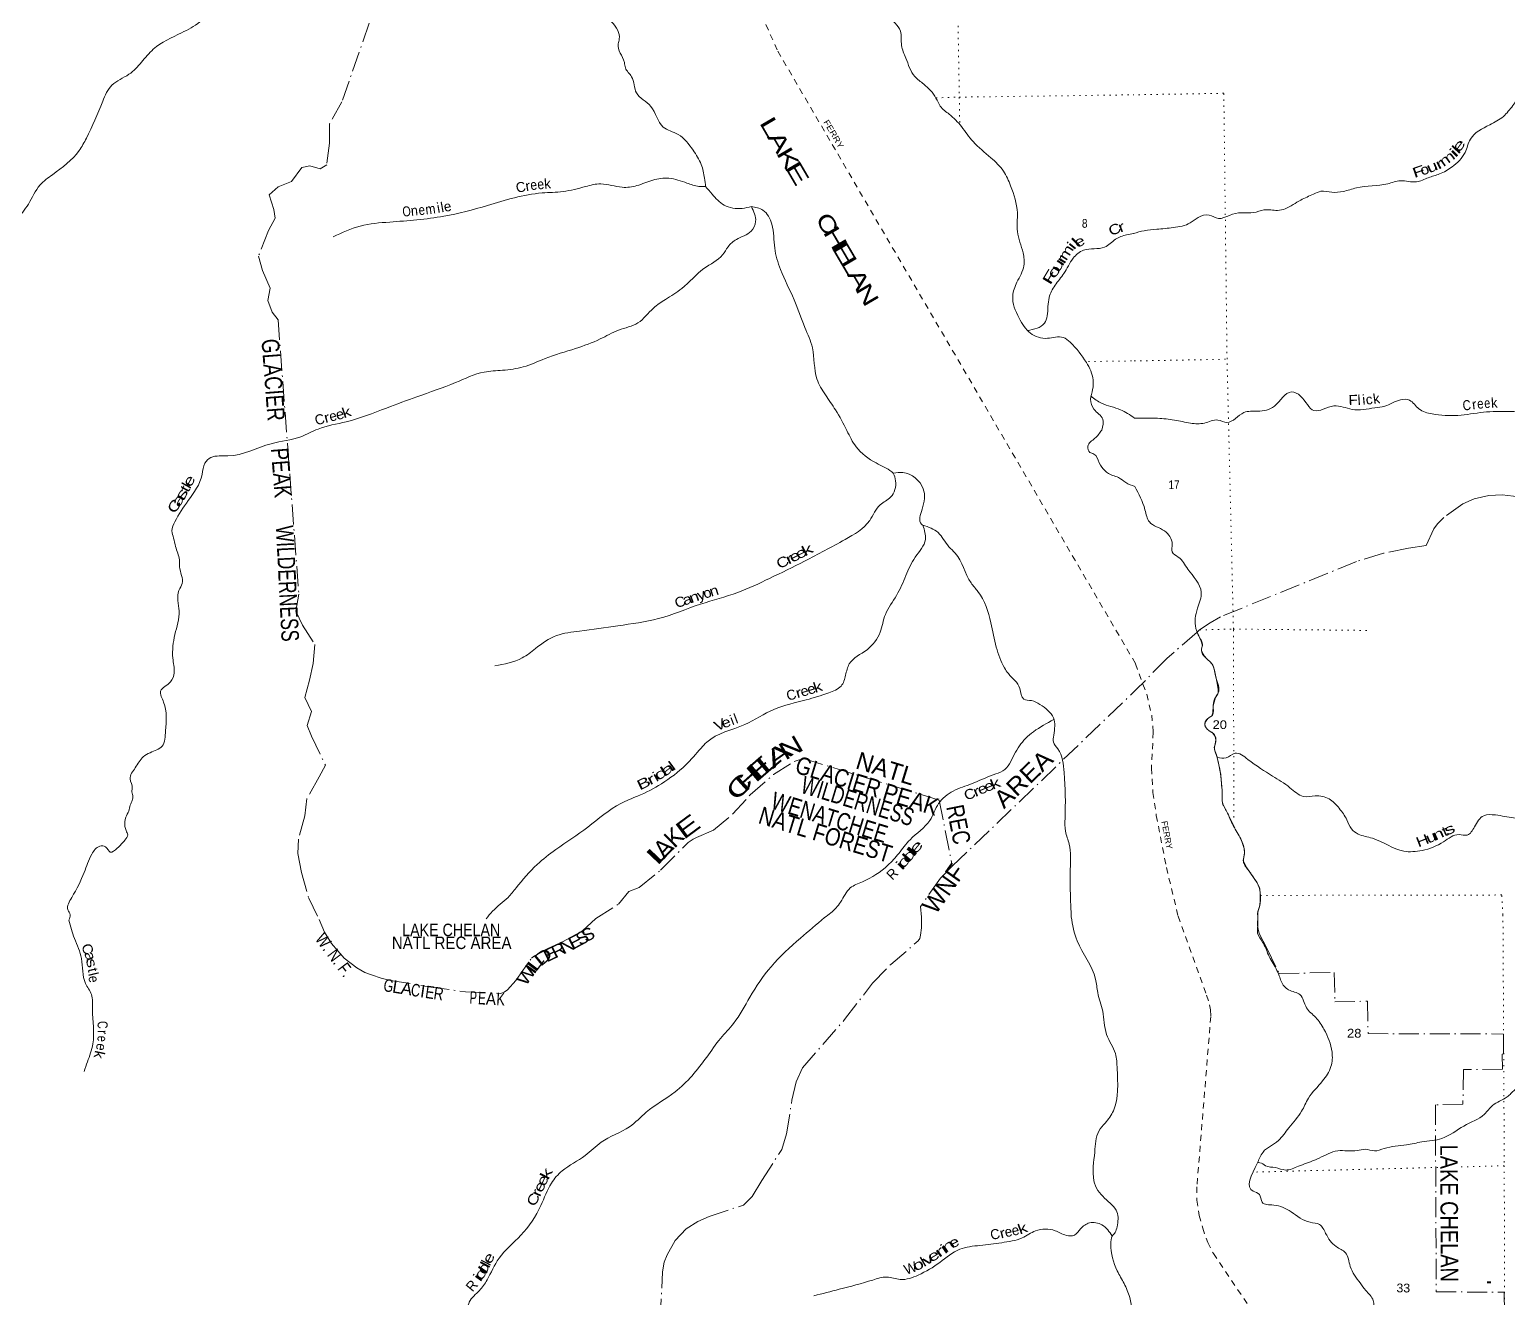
# Model space of a CAD drawing. Header units: feet. Extents: x 0 to 246606, y 183576 to 368785.
# Drawn here: x 69986 to 99509, y 268053 to 293372 of the extents above; entities that cross this region are included whole.
import ezdxf
from ezdxf.enums import TextEntityAlignment as Align

# ---------------------------------------------------------------- set-up
doc = ezdxf.new("R2010")
doc.units = ezdxf.units.FT
doc.header["$LTSCALE"] = 80
for name, pattern in [('DOT_DASHED', [7.7, 5, -1.2, 0.3, -1.2]), ('DOTTED', [1.5, 0.3, -1.2]), ('SHORT_DASHED', [2.7, 1.5, -1.2])]:
    doc.linetypes.add(name, pattern=pattern)
for name, color, linetype, lineweight in [('33', 7, 'SHORT_DASHED', 13), ('39', 7, 'Continuous', 13), ('41', 7, 'Continuous', 13), ('44', 7, 'DOT_DASHED', 13), ('7', 7, 'DOTTED', 13)]:
    doc.layers.add(name, color=color, linetype=linetype, lineweight=lineweight)

msp = doc.modelspace()

# ---------------------------------------------------------------- linework, layer by layer
at = {"layer": '33'}
for points in [[(84328.4, 297624.6), (84140.67, 297196.41), (84085.05, 297016.61), (84033.72, 296751.19), (84012.02, 296492.33), (84003.77, 296100.5), (84027.1, 295831.47), (84105.94, 295291.88), (84230.52, 294773.43), (84435.87, 294118.48), (84607.76, 293668.56), (84932.66, 292938.94), (92078.99, 280707.67)], [(92078.99, 280707.67), (92302.58, 280098.96), (92402.38, 279683.99), (92433.26, 279339.33), (92396.69, 278625.14), (92426.85, 278137.77), (92494.15, 277673.72), (92696.68, 276638.19), (92931.49, 275665.06)], [(92931.49, 275665.06), (93498.31, 274090.39), (93560.06, 273893.71), (93577.75, 273795.09), (93582.73, 273665.93), (93304.82, 270259.89), (93303.4, 269996.38), (93350.31, 269688.39), (93420.61, 269439.2), (93522.16, 269147.24), (93634.02, 268926.94), (95359.72, 266385.9), (95708.59, 265689.19), (96065.41, 265010.66), (96709, 264013.69), (97535.64, 262139.71), (98911.78, 257971.03)]]:
    msp.add_lwpolyline(points, dxfattribs=at)
at = {"layer": '39'}
for points in [[(79488.82, 300690.89), (79019.99, 300216.67), (78891.35, 299929.75), (78558.29, 299423.37), (78339.38, 299100.65), (78071.51, 298809.46), (77837.76, 298656.2), (77545.31, 298261.59), (77122.9, 297788.11), (76797.41, 297564.69), (76582.55, 296989.5), (76369.28, 296818.39), (75859.69, 296367.76), (75594.19, 295929.13), (75269.62, 295396.63), (74814.62, 294815.55), (74613.45, 294519.38), (74346.53, 294294.88), (73689.77, 293831.78), (73385.79, 293525.87), (73021.86, 293307.89), (72457.82, 292979.62), (72221.76, 292719.25), (71971.25, 292478.85), (71631.54, 292261.26), (71446.9, 291941.11), (71121.61, 291202.52), (70976.14, 290957.75), (70444.87, 290474.44), (70195.82, 290268.41), (69961.7, 289886.86), (69720.4, 289575.9), (69503.22, 289396.64), (69176.28, 289264.11), (68882.18, 289097.76), (68476.45, 288842.74), (68353.02, 288608.42), (67951.11, 287989.82), (67737.83, 287693.45), (67305.59, 287328.92), (66974.47, 286953.88), (66769.24, 286784.92)], [(79488.82, 300690.89), (79847.04, 300383.52), (79945.38, 300294.19), (79987.77, 300294.87), (80001.78, 300277.91), (79968.63, 300233.7), (79995.41, 300196), (80025.26, 300222.74), (80052.15, 300182.77), (80014.38, 300145.8), (80059.82, 300081.88), (80222.21, 299775.4), (80168.34, 299483.61), (79913.91, 299109.81), (79621.15, 298608.12), (79654.05, 298445.01), (79989.35, 298056.45), (80431.23, 297568.6), (80516.6, 297406.33), (80600.31, 297221.82), (80978.43, 296932.94), (81067.46, 296542.45), (81028.03, 295980.18), (80875.92, 295268.63), (80893.22, 295070.92), (81177.16, 294360.32), (81486.92, 293676.39), (81736.35, 293355.15), (81767.33, 293185.94), (81742.68, 293086.55), (81867.72, 292716.84), (81889.69, 292606.08), (82013.63, 292430.29), (82109.64, 292108.59), (82396.61, 291838.46), (82643.46, 291426.25), (82942.61, 291277.53), (83240.39, 290963.12), (83404.43, 290678.88), (83469.42, 290403.15), (83491.35, 290239)], [(84266.21, 297417.48), (84466.07, 296861.77), (84714.15, 296750.61), (84963.44, 296689.97), (85053.73, 296598.49), (85184.74, 296360.19), (85546.67, 295947.82), (85676.16, 295929.7), (85758.97, 295801.73), (85929.27, 295505.48), (85982.4, 295213.39), (86070.64, 294998.65), (86143.89, 294710.93), (86218.92, 294564.66), (86597.89, 294473.78), (86684.96, 294331.74), (86840.61, 294067.57), (87134.18, 293637.94), (87381.17, 293342.92), (87405.95, 293056.44), (87490.77, 292803.25), (87670.27, 292436.44), (87848.39, 292281.72), (88093.07, 292004.84), (88178.44, 291842.57), (88358.68, 291681.83), (88602.91, 291433.23), (88833.82, 291133.91), (89190.25, 290812.36), (89440.82, 290545.68), (89584.82, 290253.04), (89718.67, 289711.74), (89720.59, 289340.05), (89832.41, 288913.55), (89848.63, 288657.24), (89710.62, 288325.72), (89626.19, 288051.63), (89752.36, 287611.22), (89981.32, 287307.82), (90318.07, 287206.17), (90636.77, 287223.42), (90775.6, 287126.66), (91097.03, 286721.72), (91184.46, 286557.46), (91222.74, 286184.33), (91181.45, 285989.72), (91247.23, 285790.78), (91424.01, 285593.62), (91403.29, 285375.09)], [(102175.92, 295109.77), (101852.51, 294759.9), (101472.65, 294235.41), (101242, 294070.74), (101049.87, 293900.48), (100684.82, 293483.36), (100386.82, 293046.86), (100194.96, 292698.64), (99928.79, 292305), (99614.78, 291854.14), (99427.3, 291637.43), (99154.17, 291470.2), (98769.22, 291184.28), (98661.32, 290918.01), (98401.89, 290629.61), (98154.74, 290489), (97926.99, 290413.34), (97693.25, 290331.55), (97373.18, 290351.8), (97116.89, 290291.97), (96492.48, 290211.34), (96228.26, 290139.28), (96001.75, 290124.3), (95782.9, 290143.81), (95635.87, 290087.36), (95378.33, 289966.84), (95070.85, 289795.14), (94917.46, 289760.86), (94644.07, 289771.59), (94440.35, 289716.46), (94195.45, 289715.42), (93955.27, 289661.85), (93737.46, 289600.47), (93548.37, 289666.86), (93330.37, 289619.64), (93171.87, 289510.47), (92835.05, 289417.27), (92503.52, 289384.81), (92254.93, 289355.4), (92039.07, 289298.74)], [(76048.84, 289233.25), (76588.45, 289447.99), (77180.7, 289528.23), (78262.94, 289644.63), (79131.64, 289858.61), (79672.19, 290014.79), (80223.85, 290108.51), (80645.32, 290137.51), (81091.89, 290237.63), (81397.89, 290291.04), (81824.95, 290223.16), (82117.15, 290256.14), (82434.39, 290364.28), (82756.8, 290401.79), (83117.68, 290306.58), (83358.99, 290239.75), (83493.22, 290236.82)], [(83491.35, 290239), (83623.93, 290084.42), (83859.59, 289865.98), (84219.99, 289801.07), (84405.36, 289837.55)], [(84405.12, 289838.39), (84490.68, 289538.75), (84398.9, 289345.35), (84106.78, 289181.05), (83939.55, 289034.92), (83831.1, 288873.58), (83457.95, 288600.9), (83016.18, 288201.86), (82688.58, 287984.47), (82447.12, 287808.86), (82138.92, 287515.01), (81751.62, 287369.38), (81384.99, 287193.78), (80893.42, 287004.05), (80282.97, 286800.29), (79849.55, 286635.73), (79434.75, 286568.45), (79065.89, 286532.22), (78495.9, 286323.04), (77725.21, 286039.93), (77119.15, 285814.01), (76311.98, 285540.42), (75749.06, 285393.98), (75408.31, 285241.02), (74812.97, 285102.15), (73948.79, 284857.94), (73610.17, 284824.21), (73488.8, 284713.16), (73433.9, 284486.01), (73155.6, 283964.35), (72887.78, 283543.87), (72828.16, 283359.07), (72862.73, 283218.21), (72901.78, 283049.13), (72978.78, 282779.66), (72980.95, 282644.33), (73034.8, 282307.82), (72970.33, 282173.44), (72974.92, 281761.39), (72889.6, 281291.32), (72848.68, 280821.96), (72873.62, 280525.38), (72801.83, 280344.43), (72604.93, 280159.44), (72664.98, 279940.19), (72702.4, 279369.06), (72634.67, 279060.9), (72392.46, 278931.74), (72258.5, 278850.8), (72098.52, 278630.04), (71995.08, 278408.17), (72038.46, 278220.98), (72029.11, 278174.36), (72050.91, 278073.7), (72036.32, 277976.5), (71997.41, 277884.96), (71967.03, 277765.27), (71908.46, 277641.1), (71891.19, 277459), (71914.76, 277374.52), (71946.42, 277288.16), (71891.53, 277186.27), (71736.7, 277022.16), (71598.6, 276947.21), (71504.1, 277048.72), (71386.78, 277062.99), (71229.83, 276904.91), (71078.21, 276540.84), (70827.87, 276037.81), (70751.02, 275794.15), (70797.08, 275691.86), (70771.15, 275584.88)], [(84405.12, 289838.39), (84636.44, 289765.34), (84814.55, 289485.37), (84870.66, 289007.47), (84986.52, 288581.04), (85258.65, 287977.33), (85473.46, 287423.19), (85623.34, 287015.49), (85716.07, 286394.75), (85884.67, 286078.26), (86085.33, 285776.43), (86314.02, 285363.93), (86496.88, 285039.59), (86899.77, 284716.77), (87209.46, 284539.93), (87240.16, 284514.16)], [(89913.45, 287363.57), (90258.75, 287506.23), (90312.9, 287654.58), (90353.45, 288020.9), (90470.66, 288265.22), (90648.55, 288502.43), (90833.48, 288804.4), (91040.82, 288967.33), (91461.77, 289028.65), (91679.33, 289183.67), (91901.97, 289274.12), (92043, 289299.45)], [(92057.36, 285613.23), (92519.64, 285609.38), (92856.1, 285573.15), (93178.71, 285512.48), (93455.99, 285513.93), (93720.38, 285573.87), (93905.16, 285527.65), (94244.71, 285724.02), (94519.66, 285749.71), (94854.33, 285853), (95194.78, 286136.34), (95375.99, 286053.67), (95642.84, 285763.78), (96042.43, 285855.75), (96403.59, 285787.47), (96858.63, 285817.44), (97056.59, 285848.23), (97372.69, 285979.6), (97550.93, 285969.7), (97741.4, 285796.14), (98003.79, 285696.29), (98520.29, 285668.38), (99027.55, 285729.34), (99557.65, 285746.09), (100165.89, 285666.76), (100511.93, 285515.37), (101134.22, 285288.58), (101637.23, 285050.19), (102209.67, 284921.87), (102543.74, 284913.92), (102977.19, 284891.04), (103288.15, 284791.8), (103312.38, 284796.14)], [(91190.15, 286052.4), (91402.81, 285908.43), (91778.33, 285781.14), (92057.36, 285613.23)], [(91403.29, 285375.09), (91266.65, 285209.26), (91127.9, 285049.44), (91168.19, 284928.88), (91249.47, 284895.84), (91355.29, 284717.74), (91619.7, 284469.46), (91741.54, 284424.96), (91884.41, 284328.26), (92064.55, 284246.51)], [(79279.09, 280666.81), (79827.72, 280823.11), (80093.2, 281011.23), (80511.01, 281268.46), (80973.89, 281358.74), (81739.32, 281466), (82550.59, 281610.37), (83387.85, 281896.57), (84135.09, 282130.82), (84768.53, 282411.73), (85469.59, 282756.34), (86276.26, 283187.51), (86768.82, 283567.16), (86979.75, 283883.7), (87187.29, 284034.51), (87287.06, 284359.36), (87240.16, 284514.16)], [(87240.16, 284514.16), (87431.74, 284527.35), (87838.69, 284202.57), (87814.99, 283792.08), (87801.56, 283496.91), (87830.2, 283473.12)], [(92064.55, 284246.51), (92267.84, 283782.12), (92358.01, 283538.55), (92657.84, 283360.3), (92811.03, 283095.28), (92813.03, 282939.58), (92933.76, 282837.96), (93123.03, 282599.68), (93392.1, 282137.92), (93317.3, 281815.44), (93286.04, 281412.61), (93310.05, 281338.26)], [(87830.2, 283473.12), (87883.18, 283191.14), (87678.91, 282836.33), (87493.04, 282467.67), (87305.57, 282072.73), (87081.54, 281691.34), (86978.22, 281336.13), (86715.3, 280988.46), (86360.51, 280703.96), (86287.41, 280478.53), (86198, 280262.95), (85949.87, 280125.62), (85501.9, 279987.1), (84856.94, 279794.9), (84274.28, 279494.61), (83514.82, 279140.97), (83401.66, 279021.97), (83090.13, 278683.62), (82609.55, 278312.24), (82131.03, 278064.14), (81798.23, 277919.39), (81139.61, 277446.15), (80496.78, 276995.4), (80126.08, 276696.5), (79705.52, 276233.15), (79545.05, 276042.69), (79234.57, 275764.96), (79107.24, 275615.66)], [(87830.17, 283473.14), (88135.35, 283328.53), (88349.85, 283045.11), (88477.06, 282917.86), (88793.49, 282320.91), (88931.51, 282149.39), (89189.83, 281525.25), (89298.59, 281038.1), (89460.67, 280624.53), (89539.22, 280510.64), (89768.11, 280211.29), (89846.15, 280002.44), (90000.09, 279970.57), (90170.93, 279892.51), (90439.6, 279630.15), (90445.21, 279280.74), (90441.39, 279141.28), (90526.28, 279009.31), (90655.02, 278534.6), (90671.72, 277619.7), (90679.9, 277361.23), (90754.65, 277105.86), (90774.83, 276603.15), (90783.38, 275944.68), (90794.5, 275655.46)], [(93309.83, 281338.7), (93355.09, 281237.54), (93417.72, 281088.67), (93394.89, 280975.14), (93477.69, 280832.59), (93621.35, 280678.67), (93685.18, 280436.8), (93731.68, 280125.95), (93674.14, 280036.25), (93631.67, 279875.95), (93613.9, 279683.61), (93519.72, 279609.63), (93464.19, 279519.95), (93510.25, 279401.21), (93634.87, 279311.77), (93684.94, 279195.11), (93655.03, 279002.61), (93705.5, 278855.62), (93709.86, 278835.02)], [(93709.85, 278835.06), (93888.03, 278827.57), (94067, 278918.79), (94323.58, 278798.65), (94815.67, 278465.07), (95164.77, 278232.83), (95430.14, 278058.2), (95670.87, 278069.3), (95946.93, 278008.05), (96147.7, 277820.47), (96300.42, 277591.84), (96393.83, 277411), (96526.72, 277307.51), (96811.19, 277222.09), (97437.91, 276965.02), (97804.08, 276979.72), (98232.99, 277152.94), (98542.85, 277296.36), (98704.91, 277286.26), (98850.54, 277451.89), (99033.95, 277670.58), (99268.52, 277687.67), (99627.56, 277627.45), (100268.16, 277550.54), (100647.51, 277484.52), (100867.99, 277653.11), (101137.12, 277816.24), (101433.44, 278068.7), (101862.26, 278563.46), (102230.97, 278853.23), (102415.93, 279266.07), (102663.75, 279669.59), (102961.92, 279936.22), (103297.73, 280108.28), (103906.07, 280336.33), (104338.27, 280725.98), (104483.33, 280936.1), (104689.2, 281138.88)], [(90444.12, 279592.56), (90042.33, 279351.03), (89882.98, 279217.15), (89658.01, 278894.33), (89429.07, 278567.41), (89238.53, 278489.59), (88813.37, 278313.05), (88438.22, 278165.6), (88146.14, 277915.83), (87969.36, 277579.81), (87575.62, 277194.12), (87347.85, 276919.74), (87131.62, 276681.92), (86622.1, 276352.5), (86381.82, 276229.44), (86186.45, 275949.52), (85990.1, 275730.2), (85867.9, 275638.87)], [(93709.74, 278835.6), (93735.68, 278712.41), (93780.85, 278504.68), (93795.23, 278330.95), (93809.84, 278139.01), (93818.66, 277924.76), (93916.35, 277725.77), (93978.94, 277580.95), (94132.28, 277303.8), (94242.89, 277044.31), (94254.7, 276913.01), (94234.31, 276767.15), (94340.01, 276574.33), (94486.38, 276367.87), (94559.21, 276213.06), (94572.99, 276085.83), (94561.5, 275877.39), (94518.95, 275723.16), (94520.92, 275672.15)], [(85867.9, 275638.87), (85385.93, 275227.92), (84799.55, 274657.26), (84374.92, 274049.66), (84050.48, 273525.75), (83790.71, 273226.57), (83513.43, 272850.5), (82879.66, 272158.25), (82304.01, 271749.24), (81971.49, 271461.54), (81403.07, 271151.55), (81086.5, 270886.21), (80624.98, 270581.21), (80411.15, 270336.97), (80201.08, 269888.8), (79802.57, 269295.56), (79364.57, 268835.27), (79124.12, 268400.96), (78974.56, 268191.62), (78770.72, 267959.59), (78708.32, 267704.58), (78592.67, 267541.99), (78410.4, 267382.85), (78195.09, 267075.99), (77867.93, 266869.12), (77638.34, 266816.6), (77515.67, 266767.04), (77374.46, 266525.47), (77244.1, 266431.41), (76975.9, 266408.84), (76734.77, 266289.57), (76457.82, 266111.42), (76130.13, 265967.15), (75547.68, 265881.21), (75419.57, 265758.9), (75292.52, 265749.7), (75159.12, 265774.77), (74965.98, 265706.41), (74751.1, 265585.36), (74630.79, 265731.72), (74500.72, 265839.62), (74157.54, 265854.75), (73745.41, 265909.67), (73393.98, 265944.92), (73029.38, 265868.99), (72446.6, 265821.42), (71312.21, 265857.81), (71056.27, 265817.17), (70862.62, 265809.4), (70757.85, 266026.58), (70567.75, 266309.65), (70390.93, 266457.53), (70138.08, 266527.99)], [(70771.54, 275586.5), (70883.01, 275220.58), (71023.66, 274819.94), (71102.56, 274323.84), (71221.5, 274102.74), (71244.2, 273808.09), (71250.12, 273115.45), (71142.2, 272757.04), (71077.24, 272566.62)], [(90794.47, 275656.19), (90913.56, 275171.89), (91281.33, 274405.71), (91323.96, 274139.51), (91424.01, 273766.78), (91454.2, 273540.86), (91502.64, 273302.99), (91677.42, 272922.85), (91712.28, 272622.24), (91636.74, 271781.45), (91473.37, 271535.64), (91347.61, 271374.98), (91264.42, 270956.2), (91249.13, 270384.54), (91329.54, 270185.32), (91608.43, 269901.02), (91708.51, 269760.54), (91711.03, 269465.71), (91669.66, 269348.21), (91615.8, 269275.03), (91586.83, 269123.31), (91714.54, 268583.21), (91849.89, 268329.95), (91963.26, 268052.26), (92016.05, 267778.07), (92083.4, 267453.52), (92134.37, 267302.7)], [(94520.9, 275672.77), (94519.16, 275481.49), (94517.86, 275327.38), (94617.8, 275150.35), (94732.33, 274896.68), (94805.83, 274753.8), (94951.87, 274476.94), (94987.75, 274367.31), (95138.11, 274196.68), (95362.7, 274099.27), (95495.44, 273837.65), (95678.21, 273645.03), (95843.1, 273407.86), (96005.24, 272952.57), (95982.76, 272661.6), (95816.95, 272375.71), (95532.44, 272030.43), (95396.75, 271771), (95140.4, 271440.05), (94932.02, 271186.17), (94626.64, 270955.87), (94560.69, 270846.36), (94514.92, 270739.01)], [(109582.36, 275741.31), (109390.53, 275490.37), (109298.57, 275344.33), (109129.74, 275228.06), (108789.71, 275054.06), (108478.52, 274781.3), (108328.49, 274558.12), (108224.86, 274000.02), (108149.33, 273805.62), (107785.26, 273601.16), (107520.9, 273260.06), (107018.26, 272941.56), (106826.22, 272994.76), (106370.24, 272975.46), (106103.82, 272979.69), (105911.95, 273004.62), (105678.48, 272898), (105423.92, 272944.71), (105067.38, 272831.19), (104711.02, 272689.39), (104317.2, 272737.16), (104008.14, 272785.52), (103806.16, 272812.4), (103395.54, 272971.14), (103199.59, 273002.1), (102965.23, 273044.92), (102714.17, 273182.54), (102498.19, 273189.13), (101881.42, 273057.65), (101468.55, 272915.46), (101035.57, 272761.02), (100614.64, 272616.75), (100291.99, 272574.14), (99903.72, 272367.49), (99656.5, 272198.17), (99499.94, 272055.73), (99210.33, 271886.11), (99049.91, 271713.35), (98637.61, 271476.25), (98201.15, 271228.88), (97797.94, 271157.44), (97491.54, 271098.78), (97045.96, 271027.05), (96852.5, 270979.27), (96664.62, 271012.31), (96505.35, 270984.96), (96117.89, 270980.27), (95749.43, 270836.37), (95652.82, 270793.29), (95334.68, 270671.95), (95076.8, 270597.47), (94872.69, 270644.53), (94678.73, 270681.57), (94565.34, 270743.39), (94516.37, 270742.42)], [(94514.92, 270739.01), (94427.47, 270172.94), (94552.99, 270107.16), (94608.38, 269956.08), (94838.79, 269897.08), (95188.74, 269762.16), (95565.36, 269552.7), (95753.29, 269511.59), (95877.46, 269332.7), (96084.88, 269069.57), (96271.28, 268945.65), (96369.78, 268671.67), (96565.49, 268341.82), (96677.37, 268193.14), (96827.94, 267988.19), (96845.37, 267772.22), (96925.01, 267615.24), (97012.36, 267518.91), (97021.51, 267339.23), (97109.26, 267176.26), (97307.52, 267094.82), (97342.55, 266973.89), (97365.06, 266921.54), (97383.71, 266838.87), (97452.7, 266776.74), (97517.73, 266700.44), (97571.31, 266515.01), (97742.6, 266219.32), (98137.34, 265676.77), (98233.8, 265406.82), (98331.67, 265239.87), (98451.61, 265093.27), (98470.42, 264984.35), (98616.95, 264779.37), (98623.4, 264712.77), (98700.51, 264642.61), (98844.48, 264528.49), (98903.58, 264431.96), (98960.74, 264321.28), (99215.86, 264181.67), (99407.73, 263998.72), (99478.48, 263826.21), (99549.22, 263724.47), (99691.25, 263653.81), (99898.95, 263681.49), (100024.42, 263623.79), (100131.83, 263547.79), (100298.73, 263310.64), (100549.88, 263158.88), (100665.35, 263086.97), (100923.11, 262842.37), (101052.62, 262782.67), (101214.94, 262636.37), (101350.49, 262580.75), (101552.73, 262509.44), (101728.94, 262403.62), (101981.99, 262272.07), (102242.62, 262223.38), (102562.97, 262312.43), (102698.58, 262246.71), (102877.93, 262290.36), (102987.22, 262238.6), (103044.1, 262176.39), (103215.74, 262159.4), (103578.03, 261984.17), (103772.1, 261928.96), (103945.7, 261922.08)], [(91615.55, 269274.47), (91408.03, 269501.4), (91161.5, 269541.62), (90982.92, 269422.91), (90860.89, 269298.63), (90697.5, 269291.13), (90470.67, 269386.06), (90083.26, 269382.62), (89814.05, 269242.91), (89405.23, 269146.39), (88971.84, 269092.06), (88568.92, 269013.77), (88169.59, 268751.73), (87739.91, 268499.52), (87377.43, 268411.49), (87108.65, 268457.57), (86830.66, 268400.58), (86160.27, 268214.9), (85652.86, 268085.2)]]:
    msp.add_spline(points, degree=3, dxfattribs=at)
at = {"layer": '44'}
for points in [[(76771.98, 293503.38), (76227.12, 291931.77), (75974.88, 291489.4), (75980.91, 291101.5), (75922.38, 290669.18), (75791.22, 290590.43), (75583.4, 290649.08), (75424, 290618.82), (75216.16, 290338.06), (74953.85, 290231.06), (74772.25, 290069.49), (74863.03, 289778.54), (74891.27, 289606.81), (74760.11, 289356.33), (74558.31, 288847.28), (74636.99, 288562.4), (74790.32, 288206.79), (74745.92, 287960.33), (74834.68, 287725.95), (74949.68, 287572.38), (75367.08, 282095.3), (75308.54, 281755.91), (75435.65, 281481.12), (75685.82, 281091.14), (75653.52, 280713.35), (75580.87, 280380.03), (75481.98, 280036.61), (75615.14, 279755.76), (75530.38, 279472.94), (75621.16, 279260.79), (75897.56, 278678.87), (75774.47, 278446.57), (75528.29, 278018.35), (75481.86, 277670.87), (75360.78, 277206.24), (75346.64, 276915.33), (75415.22, 276541.56), (75562.49, 276028.37), (75772.06, 275600.21)], [(99740.67, 284042.8), (99405.04, 284077.78), (99136.14, 284069.09), (98845.67, 284000.82), (98615.82, 283898.71), (98240.9, 283630.33), (98111.49, 283504.07), (98036.81, 283403.26), (97885.6, 283067.59), (97529.7, 283013.11), (97031.14, 282915.45), (96490.7, 282746.97), (93779.72, 281646.33), (93570.08, 281524.07), (93360.5, 281381.72), (93313.29, 281340.77)], [(93313.29, 281340.77), (92707.4, 280815.26), (92081.17, 280177.81)], [(93313.29, 281340.77), (93390.57, 281155.2), (93420.28, 281072.94), (93395.31, 281004.41), (93398.32, 280965.95), (93460.36, 280856.29), (93500.81, 280806.2), (93576, 280739.52), (93609.86, 280699.8), (93636.11, 280641.48), (93654.47, 280580.09), (93711.61, 280321.77), (93730.12, 280194.11), (93731.53, 280123.79), (93724.54, 280103.67), (93701.78, 280075.72), (93673.7, 280034.91), (93646.86, 279941.39), (93630.33, 279869.07), (93624.53, 279730.21), (93605.96, 279669.72), (93521, 279611.13), (93474.67, 279547.31), (93462.57, 279502.76), (93479.67, 279447.39), (93511.51, 279399.61), (93540.35, 279374.36), (93604.66, 279339.53), (93626.26, 279322.07), (93668.02, 279254.33), (93685.48, 279190.51), (93669.57, 279104.58), (93652.54, 279035.2), (93670.49, 278955.61), (93697, 278886.51), (93710.27, 278835.04), (93733.92, 278720.65), (93779.53, 278513.16), (93795.48, 278327.69), (93807.58, 278168.94), (93812.02, 277970.55), (93823.27, 277907.15), (93883.74, 277786.94), (94194.03, 277175.47), (94248.71, 277020.83), (94254.56, 276928.52), (94235.08, 276810.62), (94232.32, 276775.31), (94254.31, 276717.99), (94302.03, 276631.42), (94508.16, 276331.96), (94551.39, 276238.43), (94563.89, 276193.59), (94571.55, 276132.9), (94568.89, 275950.61), (94556.78, 275854.58), (94526.31, 275771.14), (94519.42, 275732.1), (94520.92, 275672.15)], [(81297.02, 275619.66), (81752.82, 275907.42), (81958.64, 276161.92), (82164.45, 276238.63), (82592.22, 276588.01), (83145.25, 277138.64), (83245.34, 277205.41), (83310.56, 277240.36), (83647.52, 277381.68), (84028.89, 277702.8), (84379.99, 278088.57), (84848.12, 278494.51), (85259.71, 278753.67), (85443.36, 278813.55), (88157.14, 277984.47), (88419.37, 276667.18), (92081.17, 280177.81)], [(88419.37, 276667.18), (88181.27, 276426.83), (87781.74, 275857.23), (87801.06, 275644.29)], [(75772.06, 275600.21), (75878.98, 275349.9), (76020.95, 275123.28), (76267.71, 274825.63), (76523.83, 274633.65), (76681.79, 274544.9), (76813.62, 274494.16), (77009.67, 274429.9), (77194.45, 274383.4), (77971.21, 274258.25), (78695.77, 274155.14), (79392.1, 274122.44), (79468.82, 274145.79), (79533.04, 274196.52), (79702.67, 274384.92), (80012.93, 274826.63), (80075.57, 274872.99), (80153.31, 274916.96), (80594.31, 275132), (80940.92, 275316.08), (81029.31, 275376.64), (81297.02, 275619.66)], [(82558.71, 267006.63), (82628.26, 268565.46), (82664.84, 268757.68), (82725.68, 268906.51), (82884.02, 269190.31), (83104.27, 269420.62), (83332.84, 269569.9), (83563.99, 269670.92), (84247.27, 269898.15), (84422.58, 270066.66), (84615.64, 270388.32), (85010.74, 271006.95), (85109.65, 271319.79), (85214.84, 271992.64), (85298.07, 272359.9), (85426.43, 272637.52), (86267.53, 273601.98), (86826.1, 274330.2), (87190.66, 274703.56), (87737.64, 275171.97), (87767.36, 275217.99), (87784.26, 275285.64), (87801.41, 275431.89), (87801.06, 275644.29)], [(94520.9, 275672.77), (94518.41, 275486.19), (94526.74, 275408.31), (94548.79, 275321.63), (94706.96, 275012.45), (94948.39, 274518.5), (96046.94, 274543.57), (96062.59, 273959.12), (96710.57, 273967.68), (96725.78, 273321.23), (99430.18, 273313.19), (99427.97, 272915.13), (99405.86, 272912.92), (99408.07, 272609.96), (98631.16, 272601.73), (98618.68, 271913.21), (98069.63, 271900.78), (98086.66, 268165.53), (99445.57, 268154.74), (99453.27, 265535.61), (99479.85, 265439.1), (99484.81, 264013.11)]]:
    msp.add_lwpolyline(points, dxfattribs=at)
at = {"layer": '7'}
for p, q in [((91137.07, 286742.56), (92054.04, 286754.53)), ((92054.04, 286754.53), (93907.17, 286789.59)), ((98119.01, 270648.7), (94486.85, 270557.3)), ((99445.56, 270682.08), (98490.27, 270658.04))]:
    msp.add_line(p, q, dxfattribs=at)
for points in [[(88464.72, 297404.9), (88559.13, 292022.44), (88567.98, 291470.6)], [(88090.25, 292008.41), (88559.13, 292022.44), (92032.1, 292069.56)], [(94044.08, 277638.7), (94035.12, 281399.75), (93907.17, 286789.59), (93842.99, 292099.33), (92032.1, 292069.56)], [(93363.04, 281383.44), (94035.12, 281399.75), (96741.66, 281372.99)], [(99419.2, 275693.02), (99396.33, 276089.64), (94576.34, 276080.9)], [(99419.2, 275693.02), (99445.56, 270682.08), (99453.56, 265438.54)]]:
    msp.add_lwpolyline(points, dxfattribs=at)

# ---------------------------------------------------------------- texts
at = {"layer": '33'}
for rotation, width, p in [(300.296, 1.15, (85839.37, 291525.82)), (281.066, 1.05, (92593.6, 277555.97))]:
    msp.add_text('FERRY', height=120, rotation=rotation, dxfattribs=dict(at, width=width)).set_placement(p)
at = {"layer": '41'}
for s, height, rotation, width, p in [('L', 322.1, 300.296, 1.55, (84649.37, 291352.65)), ('A', 322.1, 300.296, 1.45, (84818.96, 291045.19)), ('e', 200, 54.135, 1.7, (98613.13, 290999.04)), ('K', 322.1, 300.296, 1.5, (85002.6, 290718.05)), ('m', 200, 35.64, 1.4, (98357.97, 290715.6)), ('i', 200, 44.742, 1.9, (98508.23, 290842.38)), ('l', 200, 47.538, 1.7, (98559.94, 290908.63)), ('E', 322.1, 300.296, 1.65, (85185.77, 290422.12)), ('F', 200, 19.129, 1.5, (97766.01, 290445.74)), ('o', 200, 18.307, 1.15, (97883.55, 290483.76)), ('u', 200, 23.447, 1.45, (98043.25, 290541.92)), ('r', 200, 26.997, 1.55, (98193.29, 290603.57)), ('r', 200, 9.637, 1.05, (79954.07, 290152.39)), ('e', 200, 7.616, 0.9, (80067.9, 290172.49)), ('e', 200, 7.616, 0.9, (80207.87, 290185.61)), ('O', 200, 5.489, 0.8, (77527.09, 289643.07)), ('n', 200, 5.489, 0.95, (77681.63, 289658.12)), ('e', 200, 5.764, 0.85, (77830.02, 289672.24)), ('m', 200, 7.813, 0.9, (78006.16, 289690.36)), ('C', 322.1, 300.296, 1.35, (85782.5, 289415.47)), ('H', 322.1, 300.296, 1.5, (85944.17, 289126.11)), ('C', 200, 26.044, 1.25, (91705.88, 289294.64)), ('r', 200, 21.602, 1.4, (91832.7, 289340.53)), ('E', 322.1, 300.296, 1.65, (86118.63, 288819.23)), ('m', 200, 57.658, 1.35, (90775.94, 288869)), ('i', 200, 51.782, 1.6, (90880.01, 288997.76)), ('l', 200, 44.039, 1.8, (90957.58, 289053.39)), ('e', 200, 26.239, 1.35, (91003.01, 289052.51)), ('L', 322.1, 300.296, 1.55, (86265.66, 288569.45)), ('u', 200, 57.924, 1.7, (90606.28, 288612.16)), ('r', 200, 60.139, 1.65, (90691.89, 288739.09)), ('A', 322.1, 300.296, 1.45, (86413.15, 288301.78)), ('F', 200, 59.061, 1.8, (90447.95, 288382.14)), ('o', 200, 53.34, 1.7, (90526.35, 288482.17)), ('N', 322.1, 300.296, 1.4, (86583.51, 287996.8)), ('F', 200, 2.404, 1.15, (96430.09, 285876.49)), ('k', 200, 18.163, 1.3, (76346.89, 285636.83)), ('C', 200, 6.948, 0.85, (98707.5, 285771.79)), ('e', 200, 5.803, 0.85, (98976.75, 285803.73)), ('e', 200, 2.979, 0.8, (99109.94, 285814.31)), ('k', 200, 2.979, 0.95, (99249.62, 285821.35)), ('r', 200, 14.779, 1.2, (75948.64, 285528.33)), ('e', 200, 16.067, 1.1, (76211.91, 285594.85)), ('l', 200, 60.959, 1.2, (73207.58, 284220.11)), ('e', 200, 60.959, 1.45, (73256.97, 284313.04)), ('a', 200, 56.264, 1.7, (73038.8, 283922.98)), ('s', 200, 58.129, 1.8, (73106.08, 284040.64)), ('t', 200, 60.959, 1.35, (73177.81, 284157.23)), ('C', 200, 57.213, 1.4, (72960.22, 283803.22)), ('C', 200, 25.951, 1.25, (85071.69, 282648.23)), ('r', 200, 26.403, 1.55, (85207.45, 282715.51)), ('e', 200, 26.403, 1.4, (85311.88, 282768.4)), ('e', 200, 26.403, 1.4, (85437, 282831.65)), ('k', 200, 27.484, 1.6, (85566.64, 282897)), ('C', 200, 19.605, 1.1, (83014.28, 281849.72)), ('a', 200, 19.395, 1.3, (83155.29, 281899.63)), ('n', 200, 19.395, 1.3, (83293.45, 281946.84)), ('y', 200, 16.918, 1.2, (83431.23, 281993.39)), ('o', 200, 16.918, 1.1, (83551.01, 282029.82)), ('n', 200, 16.918, 1.2, (83685.85, 282070.83)), ('r', 200, 16.115, 1.25, (85375.35, 280033.81)), ('e', 200, 16.115, 1.1, (85492.88, 280068.75)), ('e', 200, 17.047, 1.1, (85630.74, 280110.27)), ('k', 200, 17.318, 1.3, (85760.28, 280150.3)), ('V', 200, 23.139, 1.25, (83812.75, 279398.77)), ('e', 200, 20.711, 1.2, (83932.27, 279443.56)), ('l', 200, 36.12, 1.45, (82877.03, 278590.84)), ('B', 200, 25.992, 1.5, (82296.46, 278233.8)), ('r', 200, 27.446, 1.55, (82443.26, 278310.67)), ('i', 200, 29.455, 1.3, (82539.44, 278363.56)), ('d', 200, 32.182, 1.75, (82641.75, 278430.38)), ('a', 200, 36.12, 1.8, (82781.02, 278521.8)), ('k', 200, 22.552, 1.45, (89315.01, 278226.37)), ('C', 200, 21.439, 1.15, (88801.91, 278012.69)), ('r', 200, 22.548, 1.4, (88938.09, 278067.83)), ('e', 200, 22.548, 1.25, (89055.1, 278121.37)), ('e', 200, 22.548, 1.25, (89185.47, 278174.43)), ('H', 200, 21.182, 1.3, (97846.28, 277083.91)), ('u', 200, 22.803, 1.4, (98021.18, 277154.2)), ('n', 200, 24.784, 1.45, (98167.37, 277217.9)), ('t', 200, 24.784, 1.25, (98298.01, 277272.26)), ('s', 200, 24.891, 1.55, (98392.78, 277315.98)), ('d', 200, 49.378, 2.05, (87526.98, 276704.04)), ('d', 200, 50.304, 2, (87624.85, 276815.06)), ('l', 200, 50.304, 1.6, (87700.8, 276906.55)), ('e', 200, 50.303, 1.8, (87768.69, 276988.34)), ('i', 200, 47.073, 1.8, (87450.95, 276609.47)), ('C', 200, 289.659, 1.1, (71051.78, 274979.01)), ('a', 200, 289.659, 1.3, (71104.5, 274840.31)), ('s', 200, 286.543, 1.3, (71132.12, 274703.99)), ('e', 200, 277.81, 0.9, (71170.27, 274396.02)), ('C', 200, 273.719, 0.8, (71345.05, 273489.89)), ('e', 200, 260.01, 0.95, (71321.92, 273068.91)), ('e', 200, 265.981, 0.8, (71342.39, 273224.76)), ('k', 200, 257.947, 1.15, (71281.34, 272922.2)), ('e', 200, 65.052, 1.35, (80323.24, 270349.89)), ('k', 200, 62.546, 1.6, (80395.52, 270479.8)), ('r', 200, 67.227, 1.4, (80204.53, 270106.03)), ('e', 200, 64.227, 1.35, (80262.96, 270220.8)), ('C', 200, 62.196, 1.3, (80135.01, 269962.17)), ('r', 200, 14.104, 1.2, (89443.53, 269242.63)), ('k', 200, 20.205, 1.35, (89854.49, 269339.62)), ('e', 200, 31.569, 1.55, (88091.45, 268802.7)), ('r', 200, 35.329, 1.85, (88220.32, 268885.75)), ('i', 200, 35.329, 1.5, (88308.69, 268938.9)), ('n', 200, 35.329, 1.75, (88388.02, 269005.45)), ('e', 200, 25.933, 1.35, (88494.73, 269065.15)), ('d', 200, 55.203, 1.85, (79080.57, 268478.49)), ('d', 200, 62.32, 1.6, (79142.97, 268596.86)), ('l', 200, 63.104, 1.1, (79195.52, 268700.35)), ('e', 200, 63.104, 1.4, (79243.6, 268795.15)), ('o', 200, 28.358, 1.4, (87782.03, 268617.79)), ('l', 200, 30.236, 1.25, (87885.65, 268676.25)), ('v', 200, 31.569, 1.65, (87981.43, 268735.09)), ('i', 200, 53.709, 1.55, (79018.01, 268388.77))]:
    msp.add_text(s, height=height, rotation=rotation, dxfattribs=dict(at, width=width)).set_placement(p, align=Align.CENTER)
for s, rotation, p in [('C', 12.684, (79819.6, 290129.14)), ('k', 4.681, (80339.46, 290197.51)), ('i', 10.813, (78171.38, 289714.17)), ('l', 10.813, (78247.3, 289726.27)), ('e', 11.053, (78353.34, 289743.81)), ('l', 3.479, (96550.98, 285874.47)), ('i', 5.479, (96648.58, 285879.64)), ('k', 8.049, (96904.41, 285903.26)), ('c', 7.049, (96756.99, 285887.23)), ('r', 7.709, (98857.69, 285791.37)), ('C', 14.779, (75806.89, 285491.97)), ('e', 13.397, (76069.48, 285558.89)), ('C', 16.115, (85230.11, 279991.84)), ('i', 20.711, (84052.32, 279488.88)), ('l', 20.711, (84130.39, 279518.4)), ('R', 44.904, (87290.4, 276439.79)), ('t', 282.728, (71155.09, 274571.48)), ('l', 283.728, (71164.7, 274485.77)), ('r', 270.672, (71348.18, 273348.71)), ('C', 13.267, (89296.79, 269218.56)), ('e', 13.129, (89560.96, 269269.2)), ('e', 12.129, (89698.83, 269298.08)), ('W', 20.164, (87617.67, 268545.86)), ('R', 50.209, (78897.38, 268223.95))]:
    msp.add_text(s, height=200, rotation=rotation, dxfattribs=at).set_placement(p, align=Align.CENTER)
at = {"layer": '44'}
for s, height, rotation, width, p in [('GLACIER', 350, 274.358, 0.8, (74618.17, 287183.19)), ('PEAK', 350, 274.358, 0.8, (74807.21, 285006.78)), ('WILDERNESS', 350, 272.858, 0.75, (74906.21, 283461.4)), ('GLACIER', 350, 343.012, 0.85, (85255.13, 278538.04)), ('AREA', 350, 43.793, 1.1, (89452.25, 277795.96)), ('WILDERNESS', 350, 343.012, 0.75, (85368.41, 278137.88)), ('WENATCHEE', 350, 343.012, 0.8, (84771.47, 277822.79)), ('PEAK', 350, 343.012, 0.9, (87002.5, 277996.57)), ('NATL FOREST', 350, 343.012, 0.85, (84523.24, 277528.68)), ('REC', 350, 281.259, 0.8, (88295.59, 277849.59)), ('W. N. F.', 250, 307.066, 0.8, (75677.59, 275208.73))]:
    msp.add_text(s, height=height, rotation=rotation, dxfattribs=dict(at, width=width)).set_placement(p)
for s, height, rotation, width, p in [('A', 350, 35.197, 1.65, (85046.05, 278749.46)), ('N', 350, 30.059, 1.35, (85279.91, 278883.37)), ('H', 350, 41.93, 1.6, (84472.66, 278302.03)), ('E', 350, 40.93, 1.6, (84677.88, 278479.24)), ('L', 350, 39.93, 1.85, (84852.12, 278628.3)), ('C', 350, 47.694, 1.55, (84291.28, 278139.66)), ('E', 350, 36.409, 1.45, (83238.03, 277318.97)), ('L', 350, 46.55, 2, (82693.05, 276839.86)), ('N', 250, 25.995, 1.25, (80780.84, 274962.69)), ('E', 250, 27.972, 1.25, (80950.23, 275052.93)), ('S', 250, 27.972, 1.05, (81086.56, 275127.7)), ('S', 250, 27.972, 1.05, (81202.99, 275193.24)), ('D', 250, 39.505, 1.45, (80326.07, 274758.57)), ('E', 250, 25.995, 1.2, (80441.98, 274799.99)), ('R', 250, 25.995, 1.15, (80607.16, 274878.08)), ('W', 250, 54.916, 1.2, (80007.42, 274410.15)), ('I', 250, 54.916, 1.45, (80100.21, 274542.25)), ('L', 250, 52.916, 1.75, (80188.4, 274657.29)), ('G', 250, 350.847, 0.75, (77139.08, 274157.04)), ('C', 250, 351.901, 0.75, (77681.3, 274065.02)), ('E', 250, 351.901, 0.8, (77967.56, 274022.11)), ('R', 250, 351.901, 0.8, (78141.42, 273997)), ('P', 250, 356.901, 0.65, (78844.25, 273915.4)), ('E', 250, 357.311, 0.7, (79018.32, 273903.93)), ('A', 250, 357.311, 0.9, (79197.97, 273895.02)), ('K', 250, 357.311, 0.75, (79391.54, 273885.69)), ('LAKE CHELAN', 350, 270.261, 0.85, (98170.87, 269732.85)), ('-', 350, 358.974, 0.7, (99137.94, 268219.24))]:
    msp.add_text(s, height=height, rotation=rotation, dxfattribs=dict(at, width=width)).set_placement(p, align=Align.CENTER)
for s, rotation, p in [('NATL', 343.012, (86465.88, 278622.65)), ('WNF', 54.953, (88086.5, 275682.24))]:
    msp.add_text(s, height=350, rotation=rotation, dxfattribs=at).set_placement(p)
for s, height, rotation, p in [('K', 350, 44.55, (82979.73, 277120.21)), ('A', 350, 46.55, (82770.96, 276914.2)), ('L', 250, 350.847, (77312.06, 274129.16)), ('A', 250, 350.847, (77499.62, 274098.95)), ('I', 250, 351.901, (77823.38, 274043.36))]:
    msp.add_text(s, height=height, rotation=rotation, dxfattribs=at).set_placement(p, align=Align.CENTER)
for s, width, p in [('LAKE CHELAN', 0.85, (77430.26, 275267.15)), ('NATL REC AREA', 0.9, (77223.03, 275009.21))]:
    msp.add_text(s, height=250, dxfattribs=dict(at, width=width)).set_placement(p)
at = {"layer": '7'}
for s, width, p in [('8', 0.85, (91008.78, 289414.4)), ('17', 0.85, (92738.21, 284194.49)), ('20', 1.1, (93618.62, 279403.7))]:
    msp.add_text(s, height=175, dxfattribs=dict(at, width=width)).set_placement(p)
for s, width, p in [('28', 1.1, (96304.21, 273243.42)), ('33', 1.05, (97291.11, 268154.96))]:
    msp.add_text(s, height=175, rotation=359.5, dxfattribs=dict(at, width=width)).set_placement(p)

doc.saveas('drawing.dxf')
